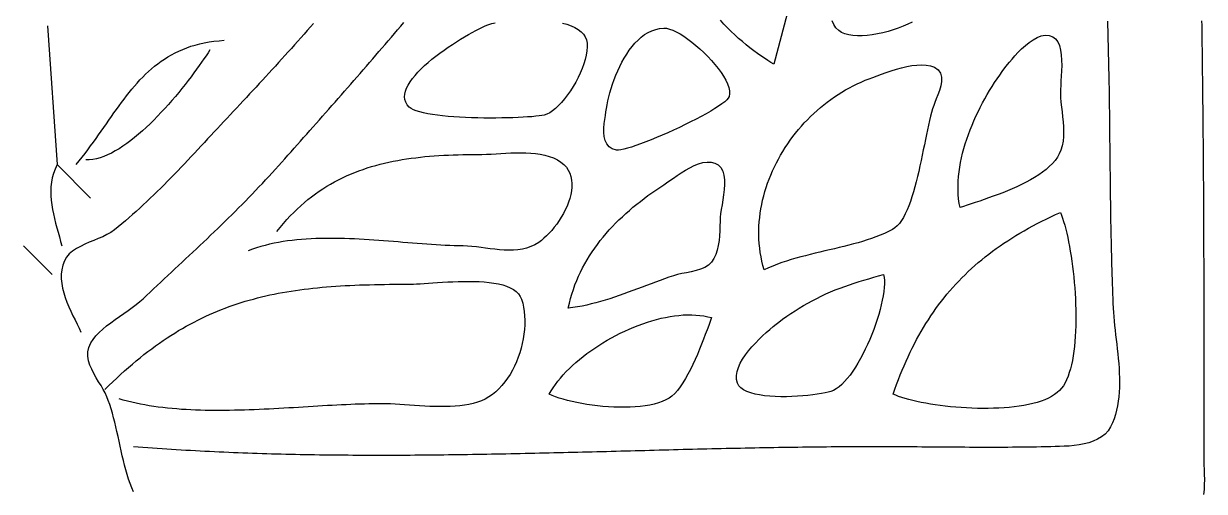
# Model space of a CAD drawing. Header units: millimetres. Extents: x 39 to 1143, y 32 to 1572.
# Drawn here: x 895.5 to 1142.7, y 600.7 to 698.5 of the extents above; entities that cross this region are included whole.
import ezdxf

# ---------------------------------------------------------------- set-up
doc = ezdxf.new("R2010")
doc.units = ezdxf.units.MM
doc.layers.add('0_0_0', color=3, linetype='Continuous')

msp = doc.modelspace()

# ---------------------------------------------------------------- linework, layer by layer
at = {"layer": '0_0_0'}
for points in [[(1061.52, 724.06), (1052.52, 690.06), (1051.91, 690.42), (1051.26, 690.83), (1050.57, 691.28), (1049.84, 691.78), (1049.1, 692.31), (1048.33, 692.88), (1047.55, 693.48), (1046.76, 694.11), (1045.96, 694.77), (1045.17, 695.46), (1044.38, 696.18), (1043.6, 696.91), (1042.85, 697.67), (1042.11, 698.44), (1041.41, 699.23)], [(900.52, 698.06), (902.52, 669.06), (909.52, 662.06)], [(956.22, 698.57), (955.55, 697.83), (954.89, 697.08), (954.22, 696.33), (953.56, 695.59), (952.89, 694.84), (952.22, 694.1), (951.56, 693.36), (950.89, 692.62), (950.22, 691.88), (949.55, 691.14), (948.88, 690.41), (948.21, 689.67), (947.54, 688.94), (946.87, 688.2), (946.19, 687.47), (945.52, 686.74), (944.85, 686.01), (944.18, 685.28), (943.5, 684.55), (942.83, 683.83), (942.16, 683.1), (941.48, 682.38), (940.81, 681.65), (940.13, 680.93), (939.46, 680.21), (938.78, 679.49), (938.11, 678.77), (937.43, 678.05), (936.76, 677.33), (936.08, 676.61), (935.4, 675.88), (934.72, 675.15), (934.04, 674.42), (933.35, 673.68), (932.66, 672.95), (931.98, 672.21), (931.28, 671.47), (930.59, 670.73), (929.89, 669.99), (929.19, 669.25), (928.49, 668.51), (927.78, 667.78), (927.08, 667.04), (926.36, 666.31), (925.65, 665.59), (924.93, 664.86), (924.21, 664.14), (923.49, 663.43), (922.76, 662.72), (922.03, 662.01), (921.3, 661.32), (920.56, 660.62), (919.82, 659.94), (919.07, 659.27), (918.33, 658.6), (917.57, 657.94), (916.82, 657.29), (916.06, 656.65), (915.29, 656.02), (914.52, 655.4), (913.79, 654.88), (912.97, 654.42), (912.09, 653.99), (911.16, 653.59), (910.21, 653.2), (909.26, 652.81), (908.32, 652.41), (907.41, 651.97), (906.56, 651.5), (905.78, 650.97), (905.08, 650.37), (904.5, 649.69), (904.05, 648.91), (903.7, 648.01), (903.49, 647.08), (903.39, 646.14), (903.39, 645.18), (903.49, 644.2), (903.66, 643.23), (903.91, 642.25), (904.22, 641.27), (904.58, 640.3), (904.98, 639.34), (905.4, 638.4), (905.84, 637.47), (906.28, 636.57), (906.72, 635.7), (907.13, 634.86), (907.52, 634.06)], [(918.5, 600.62), (918.14, 601.49), (917.8, 602.39), (917.48, 603.31), (917.19, 604.26), (916.92, 605.22), (916.66, 606.2), (916.41, 607.19), (916.17, 608.2), (915.94, 609.2), (915.72, 610.22), (915.5, 611.22), (915.28, 612.23), (915.06, 613.23), (914.83, 614.22), (914.6, 615.19), (914.36, 616.14), (914.1, 617.08), (913.83, 617.99), (913.55, 618.87), (913.24, 619.72), (912.92, 620.54), (912.56, 621.32), (912.18, 622.06), (911.73, 622.85), (911.23, 623.67), (910.72, 624.51), (910.23, 625.38), (909.78, 626.26), (909.41, 627.15), (909.13, 628.06), (908.99, 628.98), (908.99, 629.91), (909.19, 630.85), (909.59, 631.78), (910.07, 632.52), (910.65, 633.25), (911.33, 633.96), (912.09, 634.65), (912.9, 635.33), (913.77, 636), (914.67, 636.66), (915.58, 637.31), (916.5, 637.95), (917.4, 638.58), (918.26, 639.2), (919.08, 639.81), (919.84, 640.42), (920.52, 641.02), (921.26, 641.71), (922, 642.41), (922.74, 643.1), (923.48, 643.79), (924.22, 644.49), (924.96, 645.18), (925.71, 645.88), (926.45, 646.57), (927.2, 647.27), (927.95, 647.96), (928.7, 648.66), (929.44, 649.36), (930.19, 650.06), (930.94, 650.76), (931.69, 651.46), (932.43, 652.17), (933.18, 652.87), (933.92, 653.57), (934.66, 654.28), (935.4, 654.99), (936.14, 655.7), (936.88, 656.41), (937.61, 657.13), (938.35, 657.84), (939.08, 658.56), (939.8, 659.28), (940.53, 660), (941.25, 660.72), (941.96, 661.45), (942.68, 662.18), (943.39, 662.91), (944.09, 663.64), (944.79, 664.38), (945.49, 665.12), (946.18, 665.86), (946.87, 666.6), (947.55, 667.35), (948.22, 668.1), (948.88, 668.83), (949.54, 669.56), (950.19, 670.29), (950.85, 671.03), (951.51, 671.76), (952.16, 672.5), (952.82, 673.24), (953.48, 673.97), (954.14, 674.71), (954.79, 675.45), (955.45, 676.19), (956.11, 676.93), (956.77, 677.67), (957.42, 678.42), (958.08, 679.16), (958.74, 679.9), (959.4, 680.65), (960.06, 681.39), (960.71, 682.14), (961.37, 682.89), (962.03, 683.64), (962.69, 684.39), (963.34, 685.14), (964, 685.89), (964.66, 686.64), (965.31, 687.39), (965.97, 688.14), (966.62, 688.9), (967.28, 689.65), (967.93, 690.41), (968.59, 691.17), (969.24, 691.92), (969.9, 692.68), (970.55, 693.44), (971.2, 694.2), (971.86, 694.96), (972.51, 695.73), (973.16, 696.49), (973.81, 697.25), (974.46, 698.02), (975.11, 698.79)], [(1122.4, 699.05), (1122.42, 698.05), (1122.45, 697.05), (1122.47, 696.05), (1122.49, 695.06), (1122.51, 694.06), (1122.54, 693.06), (1122.56, 692.06), (1122.58, 691.06), (1122.61, 690.07), (1122.63, 689.07), (1122.65, 688.07), (1122.66, 687.07), (1122.68, 686.08), (1122.7, 685.08), (1122.71, 684.08), (1122.73, 683.08), (1122.74, 682.08), (1122.75, 681.08), (1122.77, 680.09), (1122.78, 679.09), (1122.79, 678.09), (1122.8, 677.09), (1122.81, 676.09), (1122.82, 675.09), (1122.83, 674.09), (1122.85, 673.09), (1122.86, 672.09), (1122.87, 671.09), (1122.88, 670.1), (1122.89, 669.1), (1122.9, 668.1), (1122.91, 667.1), (1122.92, 666.1), (1122.93, 665.1), (1122.94, 664.1), (1122.96, 663.1), (1122.97, 662.09), (1122.98, 661.09), (1123, 660.09), (1123.01, 659.09), (1123.03, 658.09), (1123.04, 657.09), (1123.06, 656.09), (1123.08, 655.09), (1123.1, 654.09), (1123.12, 653.09), (1123.14, 652.08), (1123.17, 651.08), (1123.19, 650.08), (1123.22, 649.08), (1123.24, 648.08), (1123.27, 647.08), (1123.3, 646.07), (1123.33, 645.07), (1123.37, 644.07), (1123.4, 643.07), (1123.44, 642.07), (1123.48, 641.06), (1123.52, 640.06), (1123.56, 639.06), (1123.61, 638.17), (1123.68, 637.27), (1123.76, 636.34), (1123.86, 635.4), (1123.97, 634.44), (1124.08, 633.47), (1124.2, 632.49), (1124.32, 631.5), (1124.43, 630.51), (1124.54, 629.5), (1124.64, 628.5), (1124.73, 627.49), (1124.8, 626.48), (1124.86, 625.47), (1124.89, 624.47), (1124.91, 623.47), (1124.89, 622.48), (1124.84, 621.5), (1124.76, 620.53), (1124.65, 619.58), (1124.49, 618.63), (1124.29, 617.71), (1124.05, 616.8), (1123.75, 615.91), (1123.41, 615.05), (1123.01, 614.21), (1122.5, 613.4), (1121.87, 612.7), (1121.13, 612.12), (1120.31, 611.63), (1119.42, 611.23), (1118.47, 610.9), (1117.47, 610.65), (1116.45, 610.46), (1115.41, 610.32), (1114.38, 610.22), (1113.35, 610.16), (1112.36, 610.12), (1111.41, 610.09), (1110.52, 610.07), (1109.53, 610.05), (1108.53, 610.03), (1107.53, 610.01), (1106.53, 609.99), (1105.53, 609.98), (1104.53, 609.97), (1103.53, 609.96), (1102.53, 609.95), (1101.53, 609.94), (1100.53, 609.94), (1099.53, 609.94), (1098.53, 609.93), (1097.53, 609.93), (1096.53, 609.94), (1095.53, 609.94), (1094.53, 609.94), (1093.53, 609.94), (1092.53, 609.95), (1091.53, 609.95), (1090.52, 609.96), (1089.52, 609.97), (1088.52, 609.97), (1087.52, 609.98), (1086.52, 609.99), (1085.52, 610), (1084.52, 610), (1083.52, 610.01), (1082.52, 610.02), (1081.52, 610.03), (1080.52, 610.03), (1079.52, 610.04), (1078.52, 610.04), (1077.52, 610.05), (1076.52, 610.05), (1075.52, 610.06), (1074.52, 610.06), (1073.52, 610.06), (1072.53, 610.06), (1071.53, 610.06), (1070.53, 610.05), (1069.53, 610.05), (1068.54, 610.05), (1067.54, 610.04), (1066.54, 610.03), (1065.54, 610.03), (1064.54, 610.02), (1063.54, 610.01), (1062.55, 610), (1061.55, 609.99), (1060.55, 609.98), (1059.55, 609.97), (1058.55, 609.95), (1057.55, 609.94), (1056.55, 609.93), (1055.55, 609.91), (1054.55, 609.9), (1053.55, 609.88), (1052.55, 609.86), (1051.55, 609.85), (1050.55, 609.83), (1049.55, 609.81), (1048.55, 609.79), (1047.55, 609.77), (1046.55, 609.75), (1045.55, 609.73), (1044.55, 609.71), (1043.55, 609.69), (1042.55, 609.67), (1041.55, 609.65), (1040.55, 609.62), (1039.55, 609.6), (1038.55, 609.58), (1037.55, 609.55), (1036.55, 609.53), (1035.55, 609.51), (1034.54, 609.48), (1033.54, 609.46), (1032.54, 609.43), (1031.54, 609.41), (1030.54, 609.38), (1029.54, 609.36), (1028.54, 609.33), (1027.53, 609.3), (1026.53, 609.28), (1025.53, 609.25), (1024.53, 609.23), (1023.53, 609.2), (1022.53, 609.17), (1021.52, 609.15), (1020.52, 609.12), (1019.52, 609.1), (1018.52, 609.07), (1017.52, 609.04), (1016.52, 609.02), (1015.51, 608.99), (1014.51, 608.97), (1013.51, 608.94), (1012.51, 608.91), (1011.51, 608.89), (1010.5, 608.86), (1009.5, 608.84), (1008.5, 608.82), (1007.5, 608.79), (1006.49, 608.77), (1005.49, 608.74), (1004.49, 608.72), (1003.49, 608.7), (1002.49, 608.67), (1001.48, 608.65), (1000.48, 608.63), (999.48, 608.61), (998.48, 608.59), (997.48, 608.57), (996.47, 608.55), (995.47, 608.53), (994.47, 608.51), (993.47, 608.49), (992.47, 608.47), (991.46, 608.45), (990.46, 608.44), (989.46, 608.42), (988.46, 608.41), (987.46, 608.39), (986.46, 608.38), (985.45, 608.36), (984.45, 608.35), (983.45, 608.34), (982.45, 608.33), (981.45, 608.32), (980.45, 608.31), (979.44, 608.3), (978.44, 608.29), (977.44, 608.28), (976.44, 608.27), (975.44, 608.27), (974.44, 608.26), (973.44, 608.26), (972.44, 608.26), (971.43, 608.26), (970.43, 608.26), (969.43, 608.26), (968.43, 608.26), (967.43, 608.26), (966.43, 608.26), (965.43, 608.27), (964.43, 608.27), (963.43, 608.28), (962.43, 608.29), (961.43, 608.3), (960.43, 608.31), (959.43, 608.32), (958.43, 608.33), (957.43, 608.34), (956.43, 608.36), (955.43, 608.37), (954.43, 608.39), (953.43, 608.41), (952.43, 608.43), (951.43, 608.45), (950.43, 608.48), (949.43, 608.5), (948.43, 608.53), (947.43, 608.55), (946.44, 608.58), (945.44, 608.61), (944.44, 608.64), (943.44, 608.68), (942.44, 608.71), (941.44, 608.75), (940.44, 608.79), (939.45, 608.83), (938.45, 608.87), (937.45, 608.91), (936.45, 608.95), (935.46, 609), (934.46, 609.05), (933.46, 609.1), (932.47, 609.15), (931.47, 609.2), (930.47, 609.26), (929.48, 609.31), (928.48, 609.37), (927.48, 609.43), (926.49, 609.49), (925.49, 609.56), (924.5, 609.62), (923.5, 609.69), (922.5, 609.76), (921.51, 609.83), (920.51, 609.9), (919.52, 609.98), (918.52, 610.06)], [(1008.29, 698.65), (1009.23, 698.39), (1010.1, 698.09), (1010.89, 697.73), (1011.61, 697.32), (1012.22, 696.85), (1012.74, 696.32), (1013.08, 695.77), (1013.32, 695.15), (1013.45, 694.44), (1013.49, 693.67), (1013.43, 692.85), (1013.29, 691.97), (1013.08, 691.06), (1012.79, 690.13), (1012.44, 689.17), (1012.04, 688.21), (1011.58, 687.25), (1011.08, 686.3), (1010.54, 685.37), (1009.97, 684.48), (1009.37, 683.62), (1008.76, 682.82), (1008.13, 682.07), (1007.5, 681.4), (1006.87, 680.8), (1006.25, 680.3), (1005.65, 679.89), (1005.06, 679.59), (1004.5, 679.41), (1004.01, 679.32), (1003.41, 679.24), (1002.71, 679.16), (1001.9, 679.08), (1001.02, 679.02), (1000.05, 678.96), (999.02, 678.91), (997.92, 678.86), (996.78, 678.83), (995.59, 678.81), (994.36, 678.79), (993.11, 678.79), (991.85, 678.8), (990.57, 678.82), (989.29, 678.86), (988.03, 678.91), (986.77, 678.97), (985.55, 679.05), (984.36, 679.15), (983.21, 679.26), (982.12, 679.38), (981.08, 679.53), (980.11, 679.69), (979.22, 679.87), (978.42, 680.07), (977.71, 680.3), (977.1, 680.54), (976.61, 680.8), (976.24, 681.09), (975.81, 681.57), (975.51, 682.09), (975.33, 682.64), (975.26, 683.21), (975.31, 683.81), (975.45, 684.42), (975.69, 685.05), (976.02, 685.7), (976.42, 686.36), (976.91, 687.03), (977.46, 687.71), (978.07, 688.39), (978.74, 689.07), (979.45, 689.75), (980.21, 690.42), (981, 691.08), (981.82, 691.74), (982.67, 692.38), (983.53, 693.01), (984.4, 693.61), (985.27, 694.2), (986.14, 694.76), (986.99, 695.3), (987.83, 695.8), (988.65, 696.27), (989.43, 696.71), (990.18, 697.1), (990.88, 697.46), (991.54, 697.77), (992.14, 698.04), (992.67, 698.26), (993.14, 698.42), (993.52, 698.53)], [(993.52, 698.53), (994.19, 698.67)], [(1029.52, 697.6), (1030.08, 697.56), (1030.71, 697.41), (1031.4, 697.16), (1032.13, 696.81), (1032.91, 696.38), (1033.72, 695.88), (1034.55, 695.3), (1035.4, 694.66), (1036.25, 693.97), (1037.09, 693.24), (1037.92, 692.47), (1038.72, 691.67), (1039.49, 690.84), (1040.21, 690.01), (1040.88, 689.17), (1041.49, 688.34), (1042.02, 687.52), (1042.47, 686.71), (1042.84, 685.94), (1043.1, 685.2), (1043.25, 684.51), (1043.28, 683.87), (1043.18, 683.29), (1043.01, 682.97), (1042.7, 682.61), (1042.26, 682.2), (1041.69, 681.76), (1041, 681.28), (1040.22, 680.77), (1039.34, 680.24), (1038.38, 679.69), (1037.36, 679.13), (1036.27, 678.56), (1035.14, 677.98), (1033.98, 677.41), (1032.79, 676.84), (1031.58, 676.28), (1030.37, 675.73), (1029.17, 675.21), (1027.99, 674.7), (1026.84, 674.23), (1025.73, 673.79), (1024.67, 673.39), (1023.67, 673.04), (1022.75, 672.73), (1021.91, 672.48), (1021.17, 672.28), (1020.54, 672.15), (1020.02, 672.08), (1019.63, 672.09), (1018.74, 672.34), (1018.06, 672.78), (1017.57, 673.37), (1017.25, 674.1), (1017.05, 674.91), (1016.98, 675.8), (1016.99, 676.71), (1017.06, 677.63), (1017.17, 678.51), (1017.29, 679.33), (1017.4, 680.06), (1017.51, 680.78), (1017.65, 681.55), (1017.82, 682.36), (1018.02, 683.21), (1018.25, 684.08), (1018.52, 684.98), (1018.81, 685.89), (1019.14, 686.82), (1019.49, 687.74), (1019.88, 688.66), (1020.3, 689.57), (1020.75, 690.46), (1021.24, 691.33), (1021.75, 692.17), (1022.3, 692.98), (1022.87, 693.74), (1023.48, 694.45), (1024.12, 695.11), (1024.8, 695.7), (1025.5, 696.23), (1026.24, 696.68), (1027.01, 697.05), (1027.82, 697.33), (1028.65, 697.51), (1029.52, 697.6)], [(1081.51, 698.85), (1080.6, 698.4), (1079.62, 697.98), (1078.6, 697.58), (1077.54, 697.22), (1076.45, 696.89), (1075.35, 696.61), (1074.24, 696.38), (1073.15, 696.19), (1072.08, 696.06), (1071.04, 695.99), (1070.04, 695.99), (1069.1, 696.05), (1068.23, 696.19), (1067.43, 696.4), (1066.73, 696.7), (1066.13, 697.09), (1065.54, 697.67), (1065.1, 698.36), (1064.79, 699.13)], [(1142.09, 699.11), (1142.11, 698.11), (1142.12, 697.11), (1142.13, 696.11), (1142.15, 695.11), (1142.16, 694.1), (1142.17, 693.1), (1142.18, 692.1), (1142.2, 691.1), (1142.21, 690.1), (1142.22, 689.1), (1142.23, 688.1), (1142.24, 687.1), (1142.26, 686.1), (1142.27, 685.1), (1142.28, 684.1), (1142.29, 683.1), (1142.3, 682.1), (1142.31, 681.1), (1142.32, 680.1), (1142.33, 679.1), (1142.34, 678.1), (1142.35, 677.1), (1142.36, 676.1), (1142.37, 675.1), (1142.38, 674.1), (1142.39, 673.1), (1142.39, 672.09), (1142.4, 671.09), (1142.41, 670.09), (1142.42, 669.09), (1142.43, 668.09), (1142.43, 667.09), (1142.44, 666.09), (1142.45, 665.09), (1142.45, 664.09), (1142.46, 663.09), (1142.46, 662.09), (1142.47, 661.08), (1142.48, 660.08), (1142.48, 659.08), (1142.49, 658.08), (1142.49, 657.08), (1142.49, 656.08), (1142.5, 655.08), (1142.5, 654.08), (1142.51, 653.07), (1142.51, 652.07), (1142.51, 651.07), (1142.51, 650.07), (1142.52, 649.07), (1142.52, 648.07), (1142.52, 647.07), (1142.52, 646.06), (1142.52, 645.06), (1142.52, 644.06), (1142.52, 643.06), (1142.52, 642.06), (1142.52, 608.06), (1142.54, 607.21), (1142.57, 606.29), (1142.61, 605.31), (1142.65, 604.29), (1142.66, 603.24), (1142.65, 602.18), (1142.6, 601.12), (1142.49, 600.08)], [(906.52, 669.06), (907.16, 669.84), (907.78, 670.61), (908.38, 671.4), (908.97, 672.18), (909.55, 672.96), (910.12, 673.74), (910.68, 674.52), (911.23, 675.3), (911.78, 676.07), (912.32, 676.84), (912.85, 677.61), (913.38, 678.37), (913.91, 679.12), (914.43, 679.87), (914.96, 680.61), (915.49, 681.34), (916.01, 682.06), (916.55, 682.77), (917.08, 683.46), (917.63, 684.15), (918.18, 684.82), (918.73, 685.48), (919.3, 686.12), (919.87, 686.75), (920.46, 687.37), (921.06, 687.96), (921.68, 688.54), (922.31, 689.1), (922.95, 689.64), (923.62, 690.16), (924.3, 690.66), (925, 691.13), (925.72, 691.59), (926.46, 692.02), (927.23, 692.42), (928.02, 692.81), (928.84, 693.16), (929.68, 693.49), (930.55, 693.79), (931.45, 694.06), (932.38, 694.31), (933.34, 694.52), (934.34, 694.7), (935.36, 694.85), (936.43, 694.97), (937.52, 695.06)], [(934.52, 693.06), (934.14, 692.46), (933.72, 691.83), (933.27, 691.17), (932.79, 690.47), (932.28, 689.75), (931.74, 689), (931.17, 688.23), (930.58, 687.44), (929.96, 686.63), (929.32, 685.81), (928.66, 684.98), (927.98, 684.15), (927.28, 683.31), (926.56, 682.47), (925.83, 681.64), (925.08, 680.81), (924.32, 679.99), (923.55, 679.18), (922.77, 678.38), (921.98, 677.61), (921.18, 676.85), (920.38, 676.12), (919.57, 675.41), (918.76, 674.74), (917.94, 674.09), (917.13, 673.49), (916.31, 672.92), (915.5, 672.39), (914.69, 671.91), (913.89, 671.48), (913.09, 671.1), (912.3, 670.77), (911.52, 670.5), (910.75, 670.29), (910, 670.15), (909.25, 670.07), (908.52, 670.06)], [(948.52, 655.06), (949.21, 655.92), (949.91, 656.75), (950.61, 657.55), (951.33, 658.32), (952.05, 659.06), (952.78, 659.77), (953.53, 660.46), (954.28, 661.11), (955.04, 661.75), (955.81, 662.35), (956.59, 662.93), (957.37, 663.48), (958.17, 664.01), (958.97, 664.52), (959.78, 665), (960.6, 665.46), (961.43, 665.9), (962.27, 666.31), (963.11, 666.7), (963.96, 667.08), (964.82, 667.43), (965.69, 667.76), (966.57, 668.07), (967.45, 668.37), (968.34, 668.64), (969.23, 668.9), (970.14, 669.14), (971.05, 669.37), (971.96, 669.57), (972.89, 669.77), (973.82, 669.94), (974.75, 670.11), (975.69, 670.25), (976.64, 670.39), (977.6, 670.51), (978.56, 670.62), (979.53, 670.72), (980.5, 670.81), (981.48, 670.88), (982.46, 670.95), (983.45, 671.01), (984.45, 671.05), (985.45, 671.09), (986.45, 671.12), (987.46, 671.15), (988.48, 671.16), (989.5, 671.17), (990.52, 671.17), (991.45, 671.19), (992.4, 671.22), (993.39, 671.27), (994.4, 671.33), (995.42, 671.39), (996.47, 671.45), (997.51, 671.49), (998.57, 671.52), (999.61, 671.53), (1000.66, 671.51), (1001.68, 671.46), (1002.69, 671.36), (1003.67, 671.22), (1004.62, 671.03), (1005.54, 670.77), (1006.42, 670.45), (1007.26, 670.05), (1007.99, 669.58), (1008.61, 669.07), (1009.12, 668.5), (1009.53, 667.89), (1009.85, 667.24), (1010.08, 666.56), (1010.22, 665.84), (1010.29, 665.1), (1010.27, 664.34), (1010.19, 663.56), (1010.04, 662.78), (1009.84, 661.98), (1009.57, 661.19), (1009.26, 660.39), (1008.9, 659.61), (1008.5, 658.83), (1008.06, 658.08), (1007.59, 657.34), (1007.1, 656.63), (1006.59, 655.95), (1006.06, 655.31), (1005.52, 654.71), (1004.98, 654.15), (1004.43, 653.65), (1003.89, 653.19), (1003.35, 652.8), (1002.53, 652.3), (1001.69, 651.91), (1000.81, 651.61), (999.91, 651.4), (998.98, 651.26), (998.04, 651.19), (997.09, 651.17), (996.13, 651.2), (995.15, 651.27), (994.18, 651.37), (993.2, 651.48), (992.23, 651.61), (991.26, 651.74), (990.3, 651.85), (989.36, 651.95), (988.43, 652.02), (987.52, 652.05), (986.6, 652.07), (985.67, 652.1), (984.73, 652.13), (983.78, 652.17), (982.82, 652.23), (981.86, 652.28), (980.88, 652.35), (979.91, 652.41), (978.92, 652.49), (977.93, 652.56), (976.94, 652.64), (975.94, 652.72), (974.93, 652.8), (973.92, 652.89), (972.91, 652.97), (971.9, 653.05), (970.88, 653.13), (969.86, 653.21), (968.84, 653.28), (967.82, 653.35), (966.8, 653.41), (965.78, 653.47), (964.76, 653.52), (963.74, 653.56), (962.72, 653.6), (961.71, 653.62), (960.69, 653.64), (959.68, 653.64), (958.67, 653.64), (957.67, 653.62), (956.67, 653.59), (955.68, 653.55), (954.69, 653.49), (953.7, 653.42), (952.73, 653.33), (951.76, 653.22), (950.79, 653.09), (949.84, 652.95), (948.89, 652.79), (947.95, 652.61), (947.02, 652.41), (946.1, 652.18), (945.19, 651.94), (944.29, 651.67), (943.4, 651.38), (942.52, 651.06)], [(902.52, 669.06), (902.1, 668.14), (901.77, 667.22), (901.52, 666.3), (901.35, 665.37), (901.25, 664.43), (901.21, 663.49), (901.23, 662.54), (901.3, 661.6), (901.42, 660.64), (901.58, 659.69), (901.77, 658.74), (901.99, 657.78), (902.23, 656.83), (902.48, 655.87), (902.74, 654.91), (903.01, 653.96), (903.27, 653.01), (903.52, 652.06)], [(895.52, 652.06), (901.52, 646.06)], [(912.52, 622.06), (913.35, 622.87), (914.18, 623.67), (915.01, 624.44), (915.83, 625.2), (916.65, 625.93), (917.46, 626.65), (918.28, 627.35), (919.09, 628.03), (919.9, 628.69), (920.71, 629.33), (921.52, 629.95), (922.33, 630.56), (923.13, 631.15), (923.94, 631.72), (924.74, 632.28), (925.55, 632.82), (926.36, 633.34), (927.16, 633.85), (927.97, 634.34), (928.77, 634.81), (929.58, 635.27), (930.39, 635.72), (931.2, 636.15), (932.01, 636.56), (932.82, 636.96), (933.63, 637.35), (934.45, 637.72), (935.27, 638.08), (936.09, 638.42), (936.91, 638.75), (937.74, 639.07), (938.57, 639.38), (939.4, 639.67), (940.23, 639.95), (941.07, 640.22), (941.92, 640.48), (942.76, 640.73), (943.61, 640.96), (944.47, 641.19), (945.33, 641.4), (946.2, 641.6), (947.07, 641.8), (947.94, 641.98), (948.82, 642.15), (949.71, 642.32), (950.6, 642.47), (951.5, 642.62), (952.41, 642.75), (953.32, 642.88), (954.23, 643), (955.16, 643.11), (956.09, 643.22), (957.03, 643.31), (957.98, 643.4), (958.93, 643.49), (959.89, 643.56), (960.86, 643.63), (961.84, 643.69), (962.83, 643.75), (963.82, 643.8), (964.83, 643.85), (965.84, 643.89), (966.87, 643.92), (967.9, 643.95), (968.94, 643.98), (969.99, 644), (971.05, 644.02), (972.13, 644.03), (973.21, 644.05), (974.3, 644.05), (975.41, 644.06), (976.52, 644.06), (977.11, 644.07), (977.78, 644.1), (978.53, 644.14), (979.36, 644.19), (980.24, 644.26), (981.19, 644.32), (982.18, 644.39), (983.21, 644.46), (984.28, 644.52), (985.37, 644.57), (986.47, 644.61), (987.58, 644.64), (988.69, 644.65), (989.8, 644.63), (990.89, 644.59), (991.95, 644.52), (992.98, 644.42), (993.97, 644.28), (994.92, 644.11), (995.8, 643.89), (996.62, 643.63), (997.37, 643.32), (998.04, 642.95), (998.62, 642.53), (999.11, 642.05), (999.48, 641.51), (999.75, 640.91), (999.98, 640.09), (1000.17, 639.24), (1000.3, 638.35), (1000.38, 637.44), (1000.42, 636.51), (1000.4, 635.56), (1000.34, 634.59), (1000.24, 633.62), (1000.09, 632.64), (999.89, 631.66), (999.65, 630.69), (999.37, 629.73), (999.04, 628.78), (998.67, 627.85), (998.27, 626.94), (997.82, 626.05), (997.34, 625.2), (996.81, 624.38), (996.25, 623.61), (995.65, 622.88), (995.02, 622.19), (994.35, 621.56), (993.65, 620.99), (992.92, 620.48), (992.15, 620.03), (991.35, 619.66), (990.52, 619.36), (989.65, 619.1), (988.74, 618.9), (987.8, 618.73), (986.82, 618.61), (985.82, 618.53), (984.79, 618.47), (983.75, 618.45), (982.69, 618.45), (981.62, 618.47), (980.55, 618.51), (979.48, 618.56), (978.41, 618.63), (977.35, 618.7), (976.3, 618.77), (975.27, 618.84), (974.26, 618.91), (973.28, 618.97), (972.33, 619.02), (971.41, 619.05), (970.52, 619.06), (969.62, 619.05), (968.7, 619.04), (967.78, 619.03), (966.85, 619), (965.9, 618.98), (964.95, 618.94), (964, 618.91), (963.03, 618.86), (962.06, 618.82), (961.08, 618.77), (960.1, 618.72), (959.1, 618.66), (958.11, 618.6), (957.11, 618.54), (956.1, 618.48), (955.09, 618.42), (954.07, 618.36), (953.05, 618.3), (952.03, 618.24), (951.01, 618.18), (949.98, 618.12), (948.95, 618.06), (947.92, 618.01), (946.89, 617.95), (945.86, 617.9), (944.83, 617.86), (943.79, 617.81), (942.76, 617.77), (941.73, 617.74), (940.7, 617.71), (939.67, 617.69), (938.64, 617.67), (937.61, 617.65), (936.59, 617.65), (935.57, 617.65), (934.55, 617.66), (933.54, 617.68), (932.53, 617.7), (931.53, 617.74), (930.53, 617.78), (929.53, 617.83), (928.55, 617.89), (927.56, 617.97), (926.59, 618.05), (925.62, 618.15), (924.66, 618.25), (923.7, 618.37), (922.76, 618.5), (921.82, 618.65), (920.89, 618.81), (919.97, 618.98), (919.06, 619.16), (918.16, 619.36), (917.27, 619.58), (916.39, 619.81), (915.52, 620.06)]]:
    msp.add_lwpolyline(points, dxfattribs=at)
for points in [[(1091.52, 660.06), (1091.35, 660.96), (1091.23, 661.87), (1091.14, 662.79), (1091.1, 663.73), (1091.1, 664.68), (1091.13, 665.63), (1091.2, 666.59), (1091.31, 667.56), (1091.45, 668.54), (1091.63, 669.51), (1091.83, 670.49), (1092.07, 671.47), (1092.33, 672.45), (1092.62, 673.43), (1092.94, 674.4), (1093.28, 675.37), (1093.64, 676.34), (1094.03, 677.29), (1094.43, 678.24), (1094.86, 679.18), (1095.3, 680.11), (1095.76, 681.03), (1096.23, 681.94), (1096.71, 682.83), (1097.21, 683.7), (1097.72, 684.56), (1098.24, 685.4), (1098.76, 686.21), (1099.29, 687.01), (1099.83, 687.79), (1100.37, 688.54), (1100.91, 689.27), (1101.45, 689.97), (1101.89, 690.51), (1102.41, 691.13), (1103.02, 691.82), (1103.69, 692.54), (1104.42, 693.26), (1105.2, 693.96), (1106.01, 694.61), (1106.84, 695.17), (1107.68, 695.63), (1108.52, 695.95), (1109.35, 696.1), (1110.15, 696.06), (1110.92, 695.8), (1111.52, 695.36), (1111.98, 694.72), (1112.32, 693.93), (1112.56, 693.01), (1112.7, 692), (1112.78, 690.92), (1112.8, 689.8), (1112.77, 688.68), (1112.72, 687.58), (1112.65, 686.54), (1112.59, 685.58), (1112.54, 684.75), (1112.53, 684.06), (1112.57, 683.09), (1112.65, 682.1), (1112.75, 681.09), (1112.87, 680.07), (1113, 679.04), (1113.1, 678.01), (1113.18, 676.99), (1113.21, 675.97), (1113.19, 674.96), (1113.09, 673.98), (1112.9, 673.01), (1112.62, 672.08), (1112.29, 671.34), (1111.89, 670.64), (1111.4, 669.95), (1110.84, 669.3), (1110.21, 668.67), (1109.52, 668.06), (1108.78, 667.47), (1107.98, 666.91), (1107.14, 666.37), (1106.26, 665.86), (1105.34, 665.36), (1104.4, 664.88), (1103.44, 664.43), (1102.46, 663.99), (1101.47, 663.57), (1100.47, 663.17), (1099.48, 662.79), (1098.49, 662.43), (1097.51, 662.08), (1096.56, 661.75), (1095.63, 661.43), (1094.72, 661.13), (1093.86, 660.84), (1093.03, 660.57), (1092.25, 660.31)], [(1050.52, 647.06), (1050.27, 647.97), (1050.05, 648.88), (1049.87, 649.79), (1049.72, 650.7), (1049.59, 651.62), (1049.5, 652.54), (1049.44, 653.46), (1049.41, 654.37), (1049.41, 655.29), (1049.44, 656.2), (1049.5, 657.12), (1049.59, 658.03), (1049.7, 658.93), (1049.84, 659.84), (1050.01, 660.74), (1050.21, 661.63), (1050.43, 662.53), (1050.68, 663.41), (1050.95, 664.29), (1051.24, 665.16), (1051.56, 666.03), (1051.91, 666.88), (1052.27, 667.73), (1052.66, 668.57), (1053.08, 669.4), (1053.51, 670.22), (1053.96, 671.03), (1054.44, 671.83), (1054.93, 672.62), (1055.45, 673.4), (1055.98, 674.16), (1056.54, 674.91), (1057.11, 675.64), (1057.7, 676.37), (1058.31, 677.07), (1058.93, 677.77), (1059.57, 678.44), (1060.23, 679.1), (1060.9, 679.75), (1061.59, 680.37), (1062.29, 680.98), (1063, 681.57), (1063.73, 682.14), (1064.48, 682.69), (1065.23, 683.22), (1066, 683.73), (1066.78, 684.22), (1067.57, 684.69), (1068.37, 685.13), (1069.18, 685.55), (1070, 685.95), (1070.84, 686.33), (1071.68, 686.68), (1072.52, 687), (1073.3, 687.29), (1074.16, 687.62), (1075.1, 687.96), (1076.09, 688.32), (1077.13, 688.67), (1078.2, 689), (1079.28, 689.3), (1080.37, 689.56), (1081.44, 689.75), (1082.49, 689.88), (1083.5, 689.92), (1084.46, 689.87), (1085.35, 689.7), (1086.17, 689.41), (1086.96, 688.88), (1087.44, 688.18), (1087.66, 687.36), (1087.67, 686.47), (1087.51, 685.52), (1087.24, 684.58), (1086.9, 683.66), (1086.55, 682.8), (1086.24, 682.06), (1086.01, 681.44), (1085.78, 680.74), (1085.56, 679.98), (1085.34, 679.16), (1085.12, 678.27), (1084.91, 677.34), (1084.7, 676.36), (1084.48, 675.34), (1084.26, 674.29), (1084.05, 673.22), (1083.82, 672.12), (1083.6, 671.01), (1083.36, 669.89), (1083.12, 668.77), (1082.87, 667.65), (1082.61, 666.54), (1082.34, 665.45), (1082.06, 664.38), (1081.77, 663.34), (1081.46, 662.34), (1081.14, 661.37), (1080.8, 660.45), (1080.44, 659.58), (1080.07, 658.78), (1079.67, 658.03), (1079.26, 657.36), (1078.82, 656.76), (1078.37, 656.25), (1077.88, 655.83), (1077.38, 655.5), (1076.54, 655.08), (1075.69, 654.68), (1074.81, 654.31), (1073.92, 653.95), (1073, 653.62), (1072.07, 653.31), (1071.13, 653.01), (1070.17, 652.73), (1069.2, 652.46), (1068.22, 652.2), (1067.23, 651.95), (1066.23, 651.71), (1065.23, 651.47), (1064.22, 651.23), (1063.21, 651), (1062.2, 650.76), (1061.19, 650.52), (1060.18, 650.27), (1059.17, 650.02), (1058.17, 649.75), (1057.18, 649.48), (1056.19, 649.19), (1055.21, 648.88), (1054.25, 648.56), (1053.29, 648.22), (1052.36, 647.86), (1051.43, 647.47)], [(1009.52, 639.06), (1009.75, 640.06), (1010, 641.04), (1010.29, 642), (1010.6, 642.95), (1010.93, 643.89), (1011.29, 644.81), (1011.68, 645.71), (1012.1, 646.6), (1012.53, 647.47), (1012.99, 648.32), (1013.48, 649.17), (1013.98, 649.99), (1014.51, 650.81), (1015.06, 651.6), (1015.63, 652.39), (1016.22, 653.16), (1016.83, 653.92), (1017.46, 654.66), (1018.1, 655.39), (1018.76, 656.1), (1019.44, 656.81), (1020.14, 657.5), (1020.85, 658.17), (1021.58, 658.84), (1022.32, 659.49), (1023.07, 660.13), (1023.84, 660.76), (1024.62, 661.38), (1025.41, 661.98), (1026.21, 662.58), (1027.03, 663.16), (1027.85, 663.73), (1028.68, 664.29), (1029.52, 664.84), (1030.11, 665.24), (1030.79, 665.71), (1031.53, 666.23), (1032.33, 666.79), (1033.18, 667.35), (1034.06, 667.89), (1034.96, 668.4), (1035.88, 668.85), (1036.79, 669.21), (1037.69, 669.47), (1038.56, 669.6), (1039.4, 669.58), (1040.18, 669.38), (1040.91, 668.99), (1041.46, 668.43), (1041.85, 667.71), (1042.09, 666.86), (1042.2, 665.91), (1042.22, 664.89), (1042.15, 663.82), (1042.03, 662.73), (1041.87, 661.66), (1041.7, 660.63), (1041.54, 659.66), (1041.41, 658.8), (1041.34, 658.06), (1041.3, 657.18), (1041.27, 656.23), (1041.23, 655.23), (1041.17, 654.2), (1041.08, 653.17), (1040.93, 652.16), (1040.71, 651.18), (1040.41, 650.25), (1040.02, 649.41), (1039.51, 648.66), (1038.87, 648.05), (1038.1, 647.57), (1037.22, 647.19), (1036.27, 646.9), (1035.28, 646.66), (1034.28, 646.46), (1033.3, 646.27), (1032.37, 646.06), (1031.52, 645.83), (1030.6, 645.51), (1029.68, 645.19), (1028.74, 644.85), (1027.8, 644.51), (1026.86, 644.15), (1025.91, 643.8), (1024.96, 643.44), (1024.01, 643.08), (1023.05, 642.72), (1022.09, 642.37), (1021.13, 642.02), (1020.16, 641.68), (1019.19, 641.35), (1018.23, 641.03), (1017.26, 640.73), (1016.29, 640.44), (1015.32, 640.17), (1014.35, 639.92), (1013.38, 639.69), (1012.41, 639.49), (1011.45, 639.32), (1010.49, 639.17)], [(1112.52, 659.06), (1112.76, 658.47), (1112.98, 657.83), (1113.21, 657.13), (1113.43, 656.38), (1113.64, 655.58), (1113.85, 654.73), (1114.05, 653.84), (1114.24, 652.91), (1114.43, 651.95), (1114.6, 650.95), (1114.77, 649.92), (1114.93, 648.86), (1115.07, 647.78), (1115.2, 646.69), (1115.33, 645.57), (1115.43, 644.44), (1115.53, 643.3), (1115.61, 642.16), (1115.67, 641.01), (1115.72, 639.86), (1115.76, 638.71), (1115.77, 637.57), (1115.77, 636.44), (1115.75, 635.32), (1115.71, 634.22), (1115.65, 633.14), (1115.57, 632.08), (1115.47, 631.04), (1115.35, 630.04), (1115.2, 629.07), (1115.04, 628.13), (1114.84, 627.23), (1114.63, 626.37), (1114.39, 625.56), (1114.12, 624.8), (1113.83, 624.09), (1113.51, 623.43), (1113.16, 622.84), (1112.78, 622.3), (1112.36, 621.82), (1111.87, 621.38), (1111.31, 620.96), (1110.69, 620.58), (1110.01, 620.23), (1109.27, 619.9), (1108.48, 619.61), (1107.65, 619.35), (1106.76, 619.11), (1105.84, 618.9), (1104.88, 618.71), (1103.89, 618.55), (1102.86, 618.42), (1101.81, 618.31), (1100.74, 618.22), (1099.64, 618.16), (1098.53, 618.11), (1097.41, 618.09), (1096.28, 618.08), (1095.15, 618.1), (1094.01, 618.13), (1092.88, 618.19), (1091.75, 618.26), (1090.63, 618.34), (1089.53, 618.44), (1088.44, 618.56), (1087.38, 618.69), (1086.34, 618.83), (1085.32, 618.98), (1084.34, 619.15), (1083.39, 619.33), (1082.49, 619.52), (1081.62, 619.72), (1080.8, 619.92), (1080.03, 620.14), (1079.32, 620.36), (1078.66, 620.59), (1078.06, 620.82), (1077.52, 621.06), (1077.88, 622.09), (1078.25, 623.11), (1078.63, 624.11), (1079.01, 625.09), (1079.41, 626.07), (1079.81, 627.02), (1080.23, 627.97), (1080.65, 628.9), (1081.08, 629.81), (1081.52, 630.71), (1081.97, 631.6), (1082.43, 632.47), (1082.9, 633.33), (1083.38, 634.17), (1083.87, 635.01), (1084.37, 635.83), (1084.89, 636.63), (1085.41, 637.43), (1085.94, 638.21), (1086.49, 638.98), (1087.04, 639.74), (1087.61, 640.48), (1088.19, 641.22), (1088.78, 641.94), (1089.38, 642.65), (1089.99, 643.35), (1090.62, 644.04), (1091.26, 644.72), (1091.9, 645.39), (1092.57, 646.04), (1093.24, 646.69), (1093.93, 647.32), (1094.63, 647.95), (1095.34, 648.56), (1096.07, 649.17), (1096.81, 649.77), (1097.56, 650.35), (1098.32, 650.93), (1099.1, 651.5), (1099.9, 652.06), (1100.7, 652.61), (1101.52, 653.15), (1102.36, 653.69), (1103.21, 654.21), (1104.07, 654.73), (1104.95, 655.24), (1105.85, 655.74), (1106.75, 656.24), (1107.68, 656.73), (1108.62, 657.21), (1109.57, 657.68), (1110.54, 658.15), (1111.52, 658.6)], [(1075.52, 646.06), (1075.63, 645.48), (1075.68, 644.83), (1075.68, 644.11), (1075.64, 643.34), (1075.55, 642.5), (1075.42, 641.62), (1075.25, 640.7), (1075.03, 639.74), (1074.78, 638.75), (1074.5, 637.73), (1074.18, 636.7), (1073.83, 635.65), (1073.45, 634.6), (1073.05, 633.54), (1072.62, 632.5), (1072.16, 631.46), (1071.69, 630.44), (1071.19, 629.45), (1070.68, 628.49), (1070.15, 627.56), (1069.61, 626.68), (1069.06, 625.84), (1068.5, 625.06), (1067.93, 624.34), (1067.35, 623.69), (1066.77, 623.1), (1066.19, 622.6), (1065.61, 622.19), (1065.04, 621.86), (1064.47, 621.63), (1063.94, 621.48), (1063.28, 621.34), (1062.51, 621.19), (1061.65, 621.06), (1060.7, 620.93), (1059.68, 620.81), (1058.6, 620.71), (1057.48, 620.63), (1056.33, 620.57), (1055.17, 620.54), (1054, 620.54), (1052.84, 620.57), (1051.71, 620.63), (1050.62, 620.74), (1049.58, 620.89), (1048.61, 621.08), (1047.72, 621.32), (1046.92, 621.61), (1046.23, 621.96), (1045.66, 622.37), (1045.23, 622.84), (1044.95, 623.38), (1044.76, 624.16), (1044.74, 624.97), (1044.88, 625.8), (1045.14, 626.66), (1045.53, 627.53), (1046.02, 628.39), (1046.6, 629.26), (1047.24, 630.12), (1047.95, 630.95), (1048.68, 631.76), (1049.45, 632.54), (1050.21, 633.28), (1050.97, 633.98), (1051.7, 634.61), (1052.38, 635.19), (1053.01, 635.7), (1053.56, 636.13), (1054.39, 636.76), (1055.24, 637.36), (1056.1, 637.95), (1056.98, 638.52), (1057.87, 639.07), (1058.77, 639.6), (1059.68, 640.12), (1060.6, 640.61), (1061.52, 641.09), (1062.49, 641.56), (1063.46, 642.01), (1064.44, 642.44), (1065.42, 642.85), (1066.41, 643.23), (1067.4, 643.6), (1068.39, 643.95), (1069.39, 644.28), (1070.4, 644.61), (1071.41, 644.91), (1072.43, 645.21), (1073.46, 645.5), (1074.49, 645.78)], [(1039.52, 637.06), (1039.23, 636.29), (1038.91, 635.44), (1038.57, 634.53), (1038.21, 633.56), (1037.82, 632.56), (1037.42, 631.52), (1036.99, 630.46), (1036.54, 629.39), (1036.08, 628.33), (1035.59, 627.27), (1035.1, 626.25), (1034.58, 625.25), (1034.05, 624.31), (1033.51, 623.42), (1032.95, 622.6), (1032.38, 621.86), (1031.8, 621.21), (1031.21, 620.66), (1030.62, 620.23), (1029.95, 619.86), (1029.21, 619.52), (1028.4, 619.23), (1027.53, 618.99), (1026.6, 618.78), (1025.62, 618.62), (1024.6, 618.49), (1023.55, 618.4), (1022.46, 618.34), (1021.35, 618.32), (1020.22, 618.32), (1019.08, 618.36), (1017.94, 618.42), (1016.79, 618.51), (1015.66, 618.63), (1014.54, 618.77), (1013.44, 618.93), (1012.37, 619.1), (1011.33, 619.3), (1010.33, 619.52), (1009.38, 619.75), (1008.48, 619.99), (1007.63, 620.24), (1006.86, 620.51), (1006.15, 620.78), (1005.52, 621.06), (1005.92, 621.74), (1006.35, 622.42), (1006.83, 623.1), (1007.34, 623.77), (1007.89, 624.44), (1008.48, 625.11), (1009.1, 625.77), (1009.75, 626.43), (1010.43, 627.07), (1011.14, 627.71), (1011.88, 628.33), (1012.64, 628.95), (1013.43, 629.55), (1014.24, 630.14), (1015.07, 630.71), (1015.92, 631.27), (1016.79, 631.82), (1017.67, 632.34), (1018.57, 632.85), (1019.48, 633.34), (1020.4, 633.8), (1021.34, 634.25), (1022.28, 634.67), (1023.22, 635.07), (1024.17, 635.45), (1025.13, 635.8), (1026.08, 636.12), (1027.04, 636.41), (1027.99, 636.68), (1028.94, 636.92), (1029.89, 637.12), (1030.83, 637.3), (1031.76, 637.44), (1032.68, 637.54), (1033.59, 637.62), (1034.49, 637.65), (1035.38, 637.65), (1036.24, 637.61), (1037.09, 637.54), (1037.93, 637.42), (1038.74, 637.26)]]:
    msp.add_lwpolyline(points, close=True, dxfattribs=at)

doc.saveas('drawing.dxf')
